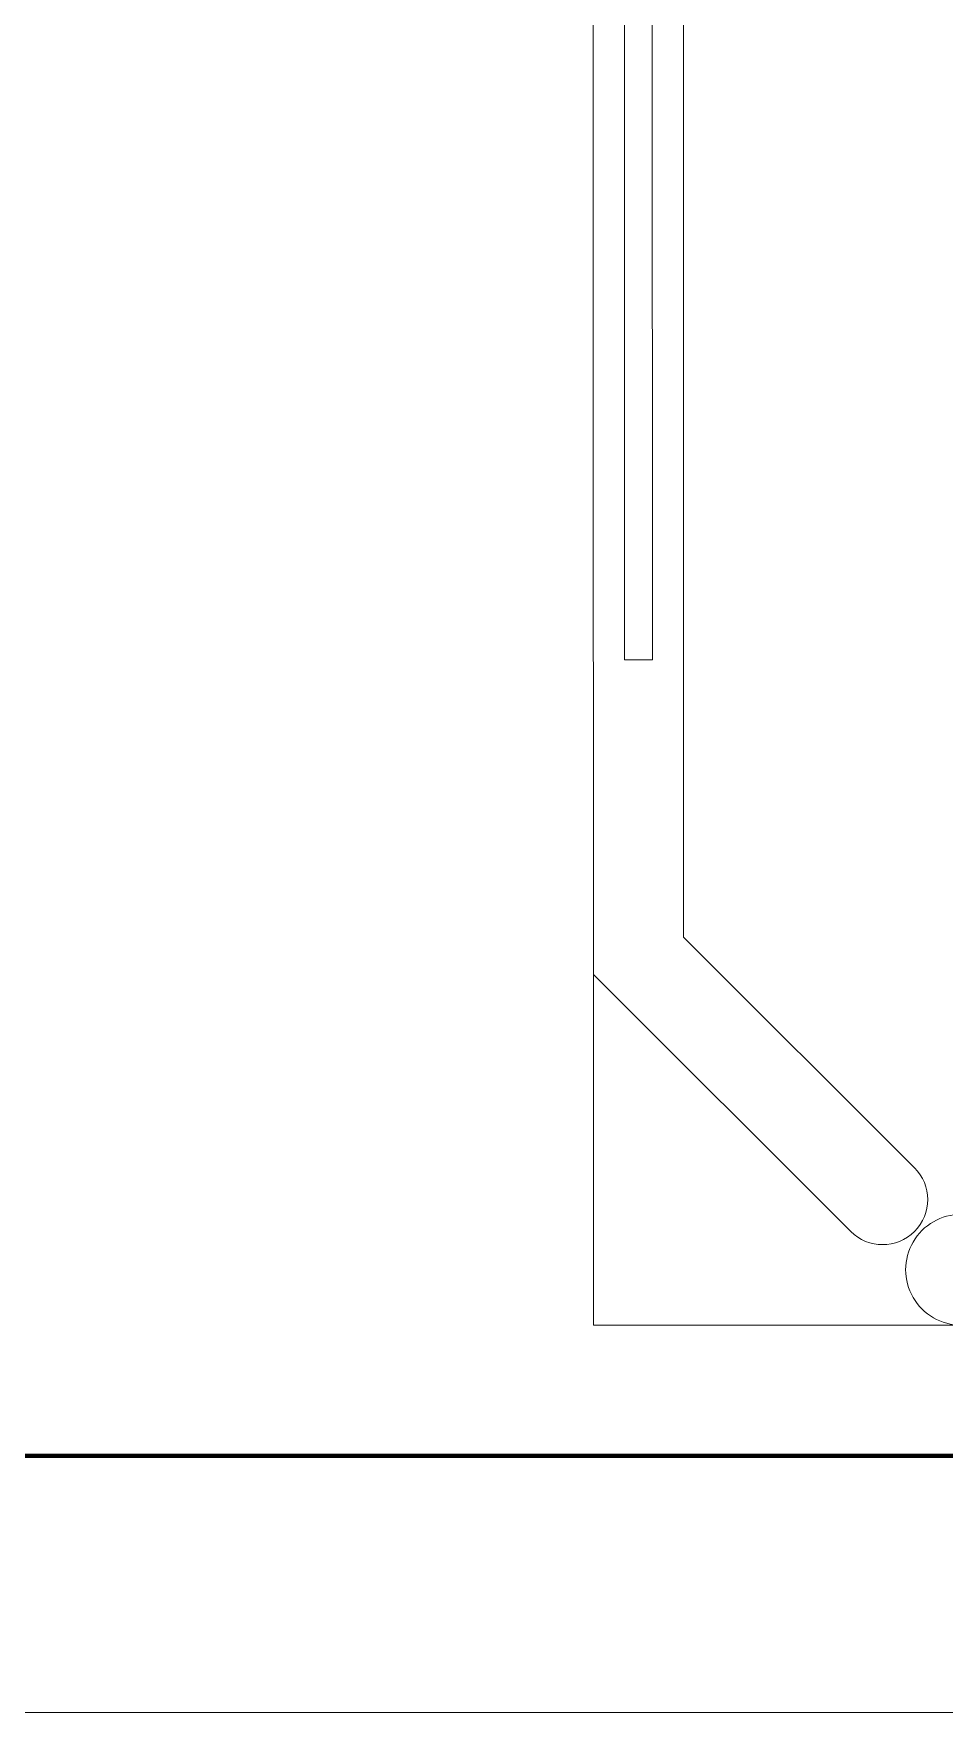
# Model space of a CAD drawing. Header units: metres. Extents: x 75097 to 220695, y -1557923 to -1361206.
# Drawn here: x 139900 to 140556, y -1460823 to -1459612 of the extents above; entities that cross this region are included whole.
import ezdxf

# ---------------------------------------------------------------- set-up
doc = ezdxf.new("R2010")
doc.units = ezdxf.units.M
doc.layers.get('0').update_dxf_attribs({"lineweight": 0})
for name, color, linetype, lineweight in [('A-100 - Copy$0$Medical Equipment and Furniture', 8, 'Continuous', 0), ('A-100 - Copy$0$Medical Equipment and Furniture1', 8, 'Continuous', 5), ('A-100 - Copy$0$Walls', 8, 'Continuous', 0)]:
    doc.layers.add(name, color=color, linetype=linetype, lineweight=lineweight)
doc.layers.add('E-POWR', color=7, linetype='Continuous', lineweight=9, true_color=0x4e7e3e)

# ---------------------------------------------------------------- blocks, each defined once
blk = doc.blocks.new('A-100 - Copy$0$HF16786E-P')
at = {"layer": 'A-100 - Copy$0$Medical Equipment and Furniture1'}
for p, q in [((0, -0.425), (0, 0.425)), ((-0.1136, -0.1936), (-0.28, -0.36)), ((-0.0676, -0.2396), (-0.2531, -0.425)), ((-1.86, -0.36), (-0.28, -0.36)), ((-0.48, -0.3825), (-1.66, -0.3825)), ((-0.48, -0.3825), (-0.48, -0.4025)), ((-0.48, -0.4025), (-1.66, -0.4025)), ((-2.14, -0.425), (0, -0.425))]:
    blk.add_line(p, q, dxfattribs=at)
for centre, radius, start, end in [((-0.04, -0.16), 0.04, 180, 0), ((-0.0906, -0.2166), 0.0325, 315, 135)]:
    blk.add_arc(centre, radius, start, end, dxfattribs=at)
blk = doc.blocks.new('A-100 - Copy')
at = {"layer": 'A-100 - Copy$0$Walls', "elevation": 0}
blk.add_lwpolyline([(134463.3, -1460822.7), (144478.3, -1460822.7), (144478.3, -1456495.2)], dxfattribs=at)
at = {"layer": 'A-100 - Copy$0$Medical Equipment and Furniture', "xscale": 1000, "yscale": 1000, "zscale": 1000, "rotation": 270.0149936594165}
blk.add_blockref('A-100 - Copy$0$HF16786E-P', (140728.3, -1460543.3, 0), dxfattribs=at)

msp = doc.modelspace()

# ---------------------------------------------------------------- linework, layer by layer
at = {"layer": 'E-POWR', "const_width": 3, "elevation": 0}
msp.add_lwpolyline([(144178.7, -1457030), (144178.7, -1460637.6), (139198.3, -1460637.6), (136701.6, -1460637.6), (132265.4, -1460638.5), (129750.7, -1460638.5), (127228.4, -1460637.6), (124640, -1460637.6), (124640, -1455422.3), (133289.4, -1455422.3)], dxfattribs=at)

# ---------------------------------------------------------------- next in the draw order: block references
msp.add_blockref('A-100 - Copy', (0, 0))

doc.saveas('drawing.dxf')
